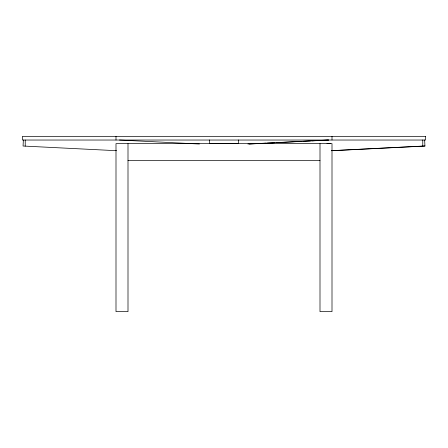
<?xml version="1.0" encoding="UTF-8"?>
<svg xmlns="http://www.w3.org/2000/svg" width="448" height="448" viewBox="0 0 448 448"><rect width="100%" height="100%" fill="white"/><g stroke="black" fill="none" stroke-linecap="round" stroke-linejoin="round"><path stroke-width="0.67" d="M23.358 140.028L23.061 146.026L116.553 150.696M247.884 144.021L328.518 139.989M249.273 144.032L256.922 143.646M258.311 143.578L265.961 143.198M267.35 143.13L274.994 142.744M276.388 142.677L301.409 141.422M302.798 141.355L310.447 140.969M311.836 140.902L319.486 140.521M320.874 140.454L328.518 140.067M331.447 150.657L424.939 145.981M331.447 150.735L424.939 146.059L424.642 139.989M209.602 143.567L238.398 143.567M326.99 143.556L330.803 143.556M127.999 160.429L320.001 160.429M119.482 140.028L199.422 144.026M422.772 139.989L422.772 146.087M332.002 136.371L332.002 139.972M320.001 143.629L320.001 311.629L332.002 311.629L332.002 143.629L115.998 143.629L115.998 311.629L127.999 311.629L127.999 143.629M238.398 139.972L238.398 143.629M226.402 143.629L221.598 143.629M209.602 139.972L209.602 143.629M115.998 136.371L115.998 140.034M25.228 140.028L25.228 146.132M425.6 136.371L22.4 136.371L22.4 140.034L425.6 140.034L425.6 136.371"/></g></svg>
